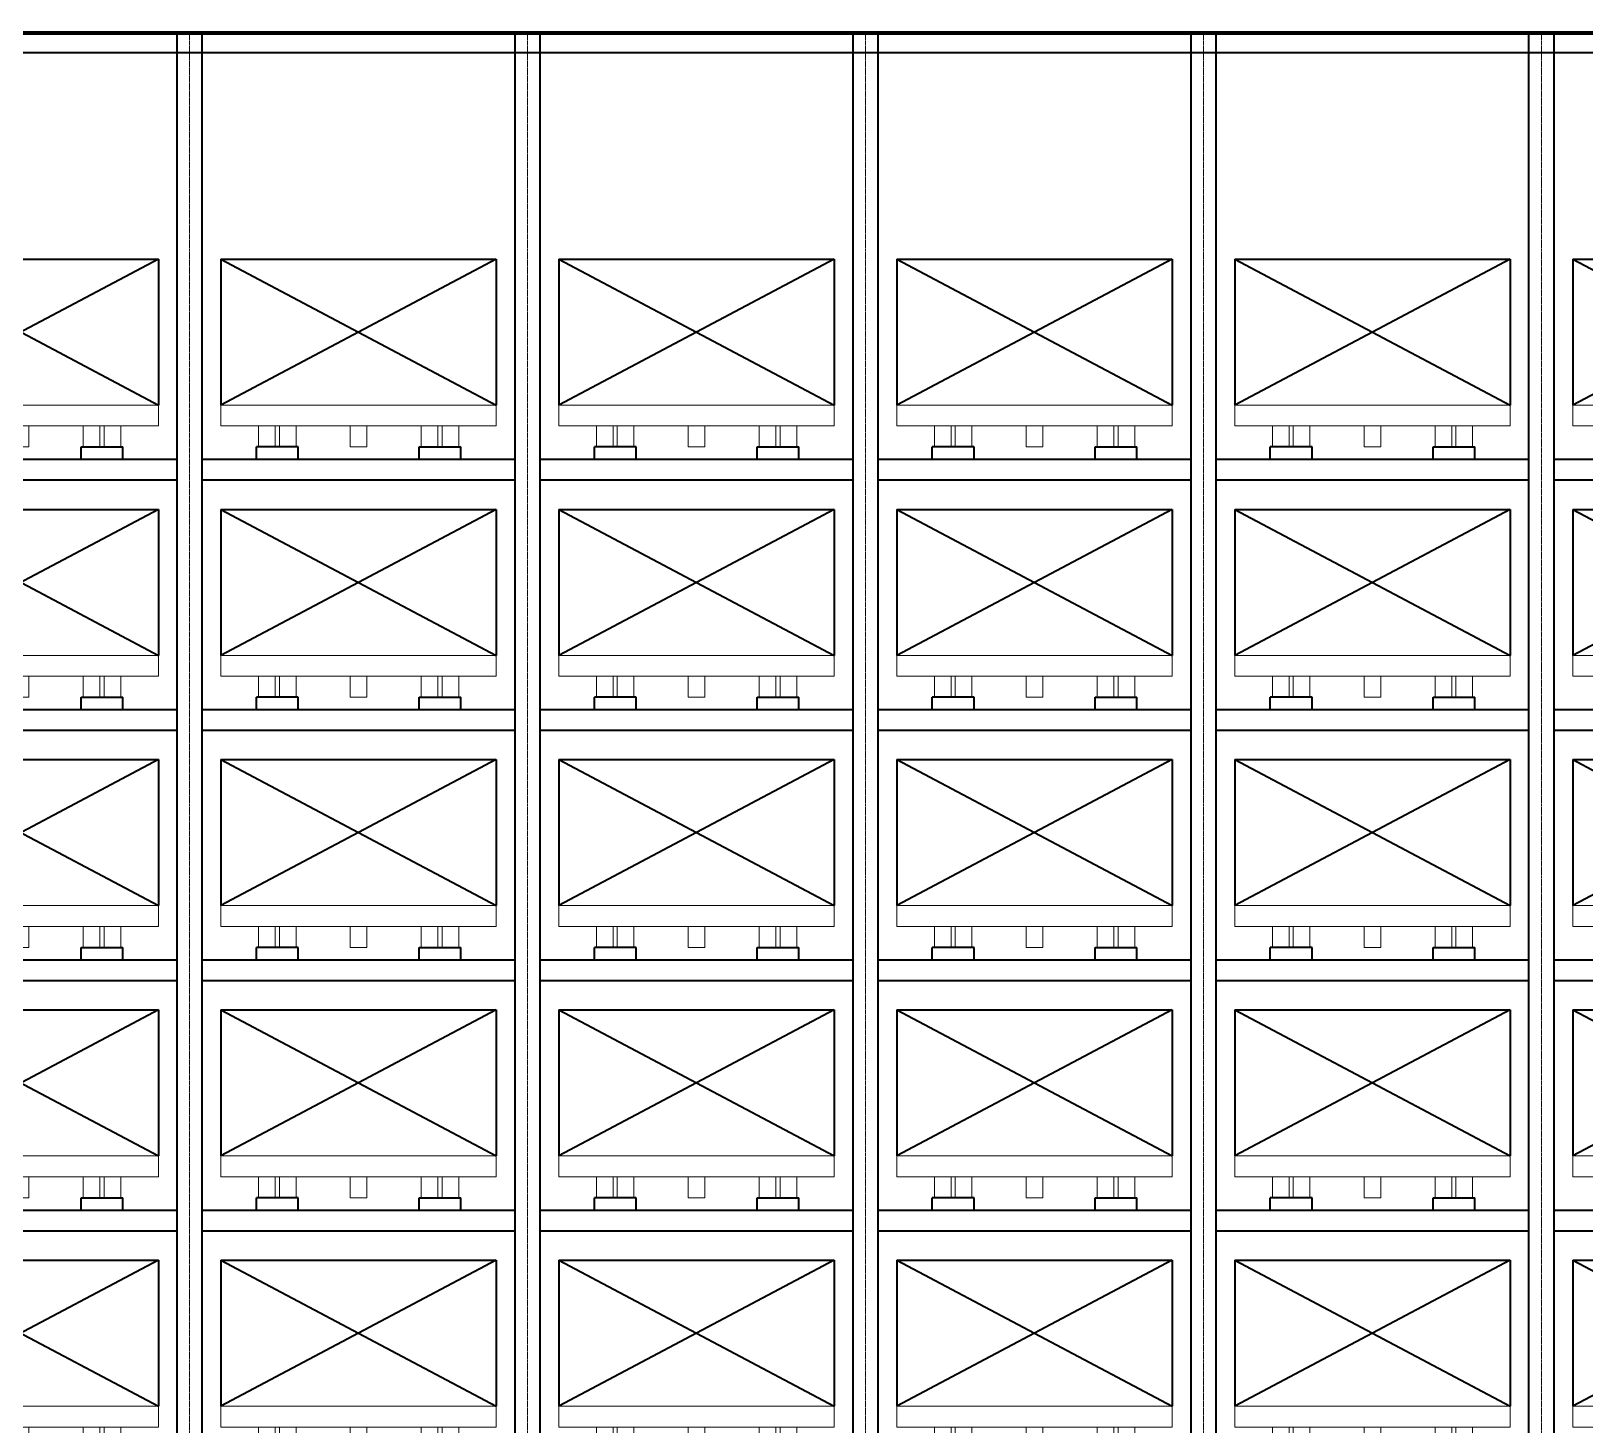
# Model space of a CAD drawing. Header units: millimetres. Extents: x -67280 to 67280, y -47520 to 47520.
# Drawn here: x -28468 to -21020, y 33085 to 39767 of the extents above; entities that cross this region are included whole.
import ezdxf

# ---------------------------------------------------------------- set-up
doc = ezdxf.new("R2010")
doc.units = ezdxf.units.MM
doc.linetypes.add('点画线', pattern=[18, 12, -2, 2, -2])
for name, color, linetype, lineweight in [('ACADCAXA细实线层', 3, 'Continuous', 18), ('EB0', 7, 'Continuous', 35), ('中心线层', 1, '点画线', 18), ('尺寸线层', 4, 'Continuous', 18), ('标注层AM_5', 3, 'Continuous', 25), ('粗实线层AM_0', 7, 'Continuous', 50)]:
    doc.layers.add(name, color=color, linetype=linetype, lineweight=lineweight)

# ---------------------------------------------------------------- blocks, each defined once
blk = doc.blocks.new('*X631')
at = {"layer": 'ACADCAXA细实线层', "linetype": 'Continuous', "lineweight": 18}
for p, q in [((0, 100), (0, 200)), ((0, 200), (1320, 200)), ((1320, 100), (1320, 200)), ((0, 100), (1320, 100)), ((180, 0), (180, 100)), ((260, 0), (260, 100)), ((280, 0), (280, 100)), ((360, 0), (360, 100)), ((620, 0), (620, 100)), ((700, 0), (700, 100)), ((960, 0), (960, 100)), ((1040, 0), (1040, 100)), ((1060, 0), (1060, 100)), ((1140, 0), (1140, 100)), ((180, 0), (260, 0)), ((280, 0), (360, 0)), ((620, 0), (700, 0)), ((1040, 0), (960, 0)), ((1060, 0), (1140, 0))]:
    blk.add_line(p, q, dxfattribs=at)
at = {"layer": 'EB0'}
for p, q in [((0, 900), (1320, 900)), ((1320, 900), (0, 200)), ((0, 900), (1320, 200)), ((0, 900), (0, 200)), ((1320, 900), (1320, 200))]:
    blk.add_line(p, q, dxfattribs=at)
blk = doc.blocks.new('*X633')
at = {"layer": 'ACADCAXA细实线层', "linetype": 'Continuous', "lineweight": 18}
for p, q in [((0, 100), (0, 200)), ((0, 200), (1320, 200)), ((1320, 100), (1320, 200)), ((0, 100), (1320, 100)), ((180, 0), (180, 100)), ((260, 0), (260, 100)), ((280, 0), (280, 100)), ((360, 0), (360, 100)), ((620, 0), (620, 100)), ((700, 0), (700, 100)), ((960, 0), (960, 100)), ((1040, 0), (1040, 100)), ((1060, 0), (1060, 100)), ((1140, 0), (1140, 100)), ((180, 0), (260, 0)), ((280, 0), (360, 0)), ((620, 0), (700, 0)), ((1040, 0), (960, 0)), ((1060, 0), (1140, 0))]:
    blk.add_line(p, q, dxfattribs=at)
at = {"layer": 'EB0'}
for p, q in [((0, 900), (1320, 900)), ((1320, 900), (0, 200)), ((0, 900), (1320, 200)), ((0, 900), (0, 200)), ((1320, 900), (1320, 200))]:
    blk.add_line(p, q, dxfattribs=at)
blk = doc.blocks.new('*X634')
at = {"layer": 'EB0'}
for p, q in [((260, 100), (260, 160)), ((460, 160), (260, 160)), ((260, 100), (260, 160)), ((460, 160), (260, 160)), ((460, 100), (460, 160)), ((460, 100), (460, 160)), ((1040, 100), (1040, 160)), ((1040, 160), (1240, 160)), ((1040, 100), (1040, 160)), ((1040, 160), (1240, 160)), ((1240, 100), (1240, 160)), ((1240, 100), (1240, 160)), ((0, 100), (1500, 100)), ((1500, 0), (0, 0))]:
    blk.add_line(p, q, dxfattribs=at)
at = {"layer": '标注层AM_5'}
for p, q in [((0, 100), (1500, 100)), ((1500, 100), (0, 100)), ((0, 0), (1500, 0))]:
    blk.add_line(p, q, dxfattribs=at)
blk = doc.blocks.new('*X635')
at = {"layer": 'ACADCAXA细实线层', "linetype": 'Continuous', "lineweight": 18}
for p, q in [((0, 100), (0, 200)), ((0, 200), (1320, 200)), ((1320, 100), (1320, 200)), ((0, 100), (1320, 100)), ((180, 0), (180, 100)), ((260, 0), (260, 100)), ((280, 0), (280, 100)), ((360, 0), (360, 100)), ((620, 0), (620, 100)), ((700, 0), (700, 100)), ((960, 0), (960, 100)), ((1040, 0), (1040, 100)), ((1060, 0), (1060, 100)), ((1140, 0), (1140, 100)), ((180, 0), (260, 0)), ((280, 0), (360, 0)), ((620, 0), (700, 0)), ((1040, 0), (960, 0)), ((1060, 0), (1140, 0))]:
    blk.add_line(p, q, dxfattribs=at)
at = {"layer": 'EB0'}
for p, q in [((0, 900), (1320, 900)), ((1320, 900), (0, 200)), ((0, 900), (1320, 200)), ((0, 900), (0, 200)), ((1320, 900), (1320, 200))]:
    blk.add_line(p, q, dxfattribs=at)
blk = doc.blocks.new('*X636')
at = {"layer": 'EB0'}
for p, q in [((260, 100), (260, 160)), ((460, 160), (260, 160)), ((260, 100), (260, 160)), ((460, 160), (260, 160)), ((460, 100), (460, 160)), ((460, 100), (460, 160)), ((1040, 100), (1040, 160)), ((1040, 160), (1240, 160)), ((1040, 100), (1040, 160)), ((1040, 160), (1240, 160)), ((1240, 100), (1240, 160)), ((1240, 100), (1240, 160)), ((0, 100), (1500, 100)), ((1500, 0), (0, 0))]:
    blk.add_line(p, q, dxfattribs=at)
at = {"layer": '标注层AM_5'}
for p, q in [((0, 100), (1500, 100)), ((1500, 100), (0, 100)), ((0, 0), (1500, 0))]:
    blk.add_line(p, q, dxfattribs=at)
blk = doc.blocks.new('*X637')
at = {"layer": 'ACADCAXA细实线层', "linetype": 'Continuous', "lineweight": 18}
for p, q in [((0, 100), (0, 200)), ((0, 200), (1320, 200)), ((1320, 100), (1320, 200)), ((0, 100), (1320, 100)), ((180, 0), (180, 100)), ((260, 0), (260, 100)), ((280, 0), (280, 100)), ((360, 0), (360, 100)), ((620, 0), (620, 100)), ((700, 0), (700, 100)), ((960, 0), (960, 100)), ((1040, 0), (1040, 100)), ((1060, 0), (1060, 100)), ((1140, 0), (1140, 100)), ((180, 0), (260, 0)), ((280, 0), (360, 0)), ((620, 0), (700, 0)), ((1040, 0), (960, 0)), ((1060, 0), (1140, 0))]:
    blk.add_line(p, q, dxfattribs=at)
at = {"layer": 'EB0'}
for p, q in [((0, 900), (1320, 900)), ((1320, 900), (0, 200)), ((0, 900), (1320, 200)), ((0, 900), (0, 200)), ((1320, 900), (1320, 200))]:
    blk.add_line(p, q, dxfattribs=at)
blk = doc.blocks.new('*X638')
at = {"layer": 'EB0'}
for p, q in [((260, 100), (260, 160)), ((460, 160), (260, 160)), ((260, 100), (260, 160)), ((460, 160), (260, 160)), ((460, 100), (460, 160)), ((460, 100), (460, 160)), ((1040, 100), (1040, 160)), ((1040, 160), (1240, 160)), ((1040, 100), (1040, 160)), ((1040, 160), (1240, 160)), ((1240, 100), (1240, 160)), ((1240, 100), (1240, 160)), ((0, 100), (1500, 100)), ((1500, 0), (0, 0))]:
    blk.add_line(p, q, dxfattribs=at)
at = {"layer": '标注层AM_5'}
for p, q in [((0, 100), (1500, 100)), ((1500, 100), (0, 100)), ((0, 0), (1500, 0))]:
    blk.add_line(p, q, dxfattribs=at)
blk = doc.blocks.new('*X639')
at = {"layer": 'ACADCAXA细实线层', "linetype": 'Continuous', "lineweight": 18}
for p, q in [((0, 100), (0, 200)), ((0, 200), (1320, 200)), ((1320, 100), (1320, 200)), ((0, 100), (1320, 100)), ((180, 0), (180, 100)), ((260, 0), (260, 100)), ((280, 0), (280, 100)), ((360, 0), (360, 100)), ((620, 0), (620, 100)), ((700, 0), (700, 100)), ((960, 0), (960, 100)), ((1040, 0), (1040, 100)), ((1060, 0), (1060, 100)), ((1140, 0), (1140, 100)), ((180, 0), (260, 0)), ((280, 0), (360, 0)), ((620, 0), (700, 0)), ((1040, 0), (960, 0)), ((1060, 0), (1140, 0))]:
    blk.add_line(p, q, dxfattribs=at)
at = {"layer": 'EB0'}
for p, q in [((0, 900), (1320, 900)), ((1320, 900), (0, 200)), ((0, 900), (1320, 200)), ((0, 900), (0, 200)), ((1320, 900), (1320, 200))]:
    blk.add_line(p, q, dxfattribs=at)
blk = doc.blocks.new('*X640')
at = {"layer": 'EB0'}
for p, q in [((260, 100), (260, 160)), ((460, 160), (260, 160)), ((260, 100), (260, 160)), ((460, 160), (260, 160)), ((460, 100), (460, 160)), ((460, 100), (460, 160)), ((1040, 100), (1040, 160)), ((1040, 160), (1240, 160)), ((1040, 100), (1040, 160)), ((1040, 160), (1240, 160)), ((1240, 100), (1240, 160)), ((1240, 100), (1240, 160)), ((0, 100), (1500, 100)), ((1500, 0), (0, 0))]:
    blk.add_line(p, q, dxfattribs=at)
at = {"layer": '标注层AM_5'}
for p, q in [((0, 100), (1500, 100)), ((1500, 100), (0, 100)), ((0, 0), (1500, 0))]:
    blk.add_line(p, q, dxfattribs=at)
blk = doc.blocks.new('*X624')
at = {"layer": 'EB0'}
for p, q in [((1620, 0), (1620, 11200)), ((1740, 0), (1740, 11200))]:
    blk.add_line(p, q, dxfattribs=at)
at = {"layer": '中心线层'}
blk.add_line((1680, -3), (1680, 11203), dxfattribs=at)
at = {"layer": 'EB0'}
for name, p in [('*X639', (210, 9210)), ('*X637', (210, 8010)), ('*X635', (210, 6810)), ('*X633', (210, 5610)), ('*X631', (210, 4410))]:
    blk.add_blockref(name, p, dxfattribs=at)
at = {"layer": '粗实线层AM_0'}
for name, p in [('*X640', (120, 9050)), ('*X638', (120, 7850)), ('*X636', (120, 6650)), ('*X634', (120, 5450))]:
    blk.add_blockref(name, p, dxfattribs=at)
blk = doc.blocks.new('*X648')
at = {"layer": 'ACADCAXA细实线层', "linetype": 'Continuous', "lineweight": 18}
for p, q in [((0, 100), (0, 200)), ((0, 200), (1320, 200)), ((1320, 100), (1320, 200)), ((0, 100), (1320, 100)), ((180, 0), (180, 100)), ((260, 0), (260, 100)), ((280, 0), (280, 100)), ((360, 0), (360, 100)), ((620, 0), (620, 100)), ((700, 0), (700, 100)), ((960, 0), (960, 100)), ((1040, 0), (1040, 100)), ((1060, 0), (1060, 100)), ((1140, 0), (1140, 100)), ((180, 0), (260, 0)), ((280, 0), (360, 0)), ((620, 0), (700, 0)), ((1040, 0), (960, 0)), ((1060, 0), (1140, 0))]:
    blk.add_line(p, q, dxfattribs=at)
at = {"layer": 'EB0'}
for p, q in [((0, 900), (1320, 900)), ((1320, 900), (0, 200)), ((0, 900), (1320, 200)), ((0, 900), (0, 200)), ((1320, 900), (1320, 200))]:
    blk.add_line(p, q, dxfattribs=at)
blk = doc.blocks.new('*X650')
at = {"layer": 'ACADCAXA细实线层', "linetype": 'Continuous', "lineweight": 18}
for p, q in [((0, 100), (0, 200)), ((0, 200), (1320, 200)), ((1320, 100), (1320, 200)), ((0, 100), (1320, 100)), ((180, 0), (180, 100)), ((260, 0), (260, 100)), ((280, 0), (280, 100)), ((360, 0), (360, 100)), ((620, 0), (620, 100)), ((700, 0), (700, 100)), ((960, 0), (960, 100)), ((1040, 0), (1040, 100)), ((1060, 0), (1060, 100)), ((1140, 0), (1140, 100)), ((180, 0), (260, 0)), ((280, 0), (360, 0)), ((620, 0), (700, 0)), ((1040, 0), (960, 0)), ((1060, 0), (1140, 0))]:
    blk.add_line(p, q, dxfattribs=at)
at = {"layer": 'EB0'}
for p, q in [((0, 900), (1320, 900)), ((1320, 900), (0, 200)), ((0, 900), (1320, 200)), ((0, 900), (0, 200)), ((1320, 900), (1320, 200))]:
    blk.add_line(p, q, dxfattribs=at)
blk = doc.blocks.new('*X651')
at = {"layer": 'EB0'}
for p, q in [((260, 100), (260, 160)), ((460, 160), (260, 160)), ((260, 100), (260, 160)), ((460, 160), (260, 160)), ((460, 100), (460, 160)), ((460, 100), (460, 160)), ((1040, 100), (1040, 160)), ((1040, 160), (1240, 160)), ((1040, 100), (1040, 160)), ((1040, 160), (1240, 160)), ((1240, 100), (1240, 160)), ((1240, 100), (1240, 160)), ((0, 100), (1500, 100)), ((1500, 0), (0, 0))]:
    blk.add_line(p, q, dxfattribs=at)
at = {"layer": '标注层AM_5'}
for p, q in [((0, 100), (1500, 100)), ((1500, 100), (0, 100)), ((0, 0), (1500, 0))]:
    blk.add_line(p, q, dxfattribs=at)
blk = doc.blocks.new('*X652')
at = {"layer": 'ACADCAXA细实线层', "linetype": 'Continuous', "lineweight": 18}
for p, q in [((0, 100), (0, 200)), ((0, 200), (1320, 200)), ((1320, 100), (1320, 200)), ((0, 100), (1320, 100)), ((180, 0), (180, 100)), ((260, 0), (260, 100)), ((280, 0), (280, 100)), ((360, 0), (360, 100)), ((620, 0), (620, 100)), ((700, 0), (700, 100)), ((960, 0), (960, 100)), ((1040, 0), (1040, 100)), ((1060, 0), (1060, 100)), ((1140, 0), (1140, 100)), ((180, 0), (260, 0)), ((280, 0), (360, 0)), ((620, 0), (700, 0)), ((1040, 0), (960, 0)), ((1060, 0), (1140, 0))]:
    blk.add_line(p, q, dxfattribs=at)
at = {"layer": 'EB0'}
for p, q in [((0, 900), (1320, 900)), ((1320, 900), (0, 200)), ((0, 900), (1320, 200)), ((0, 900), (0, 200)), ((1320, 900), (1320, 200))]:
    blk.add_line(p, q, dxfattribs=at)
blk = doc.blocks.new('*X653')
at = {"layer": 'EB0'}
for p, q in [((260, 100), (260, 160)), ((460, 160), (260, 160)), ((260, 100), (260, 160)), ((460, 160), (260, 160)), ((460, 100), (460, 160)), ((460, 100), (460, 160)), ((1040, 100), (1040, 160)), ((1040, 160), (1240, 160)), ((1040, 100), (1040, 160)), ((1040, 160), (1240, 160)), ((1240, 100), (1240, 160)), ((1240, 100), (1240, 160)), ((0, 100), (1500, 100)), ((1500, 0), (0, 0))]:
    blk.add_line(p, q, dxfattribs=at)
at = {"layer": '标注层AM_5'}
for p, q in [((0, 100), (1500, 100)), ((1500, 100), (0, 100)), ((0, 0), (1500, 0))]:
    blk.add_line(p, q, dxfattribs=at)
blk = doc.blocks.new('*X654')
at = {"layer": 'ACADCAXA细实线层', "linetype": 'Continuous', "lineweight": 18}
for p, q in [((0, 100), (0, 200)), ((0, 200), (1320, 200)), ((1320, 100), (1320, 200)), ((0, 100), (1320, 100)), ((180, 0), (180, 100)), ((260, 0), (260, 100)), ((280, 0), (280, 100)), ((360, 0), (360, 100)), ((620, 0), (620, 100)), ((700, 0), (700, 100)), ((960, 0), (960, 100)), ((1040, 0), (1040, 100)), ((1060, 0), (1060, 100)), ((1140, 0), (1140, 100)), ((180, 0), (260, 0)), ((280, 0), (360, 0)), ((620, 0), (700, 0)), ((1040, 0), (960, 0)), ((1060, 0), (1140, 0))]:
    blk.add_line(p, q, dxfattribs=at)
at = {"layer": 'EB0'}
for p, q in [((0, 900), (1320, 900)), ((1320, 900), (0, 200)), ((0, 900), (1320, 200)), ((0, 900), (0, 200)), ((1320, 900), (1320, 200))]:
    blk.add_line(p, q, dxfattribs=at)
blk = doc.blocks.new('*X655')
at = {"layer": 'EB0'}
for p, q in [((260, 100), (260, 160)), ((460, 160), (260, 160)), ((260, 100), (260, 160)), ((460, 160), (260, 160)), ((460, 100), (460, 160)), ((460, 100), (460, 160)), ((1040, 100), (1040, 160)), ((1040, 160), (1240, 160)), ((1040, 100), (1040, 160)), ((1040, 160), (1240, 160)), ((1240, 100), (1240, 160)), ((1240, 100), (1240, 160)), ((0, 100), (1500, 100)), ((1500, 0), (0, 0))]:
    blk.add_line(p, q, dxfattribs=at)
at = {"layer": '标注层AM_5'}
for p, q in [((0, 100), (1500, 100)), ((1500, 100), (0, 100)), ((0, 0), (1500, 0))]:
    blk.add_line(p, q, dxfattribs=at)
blk = doc.blocks.new('*X656')
at = {"layer": 'ACADCAXA细实线层', "linetype": 'Continuous', "lineweight": 18}
for p, q in [((0, 100), (0, 200)), ((0, 200), (1320, 200)), ((1320, 100), (1320, 200)), ((0, 100), (1320, 100)), ((180, 0), (180, 100)), ((260, 0), (260, 100)), ((280, 0), (280, 100)), ((360, 0), (360, 100)), ((620, 0), (620, 100)), ((700, 0), (700, 100)), ((960, 0), (960, 100)), ((1040, 0), (1040, 100)), ((1060, 0), (1060, 100)), ((1140, 0), (1140, 100)), ((180, 0), (260, 0)), ((280, 0), (360, 0)), ((620, 0), (700, 0)), ((1040, 0), (960, 0)), ((1060, 0), (1140, 0))]:
    blk.add_line(p, q, dxfattribs=at)
at = {"layer": 'EB0'}
for p, q in [((0, 900), (1320, 900)), ((1320, 900), (0, 200)), ((0, 900), (1320, 200)), ((0, 900), (0, 200)), ((1320, 900), (1320, 200))]:
    blk.add_line(p, q, dxfattribs=at)
blk = doc.blocks.new('*X657')
at = {"layer": 'EB0'}
for p, q in [((260, 100), (260, 160)), ((460, 160), (260, 160)), ((260, 100), (260, 160)), ((460, 160), (260, 160)), ((460, 100), (460, 160)), ((460, 100), (460, 160)), ((1040, 100), (1040, 160)), ((1040, 160), (1240, 160)), ((1040, 100), (1040, 160)), ((1040, 160), (1240, 160)), ((1240, 100), (1240, 160)), ((1240, 100), (1240, 160)), ((0, 100), (1500, 100)), ((1500, 0), (0, 0))]:
    blk.add_line(p, q, dxfattribs=at)
at = {"layer": '标注层AM_5'}
for p, q in [((0, 100), (1500, 100)), ((1500, 100), (0, 100)), ((0, 0), (1500, 0))]:
    blk.add_line(p, q, dxfattribs=at)
blk = doc.blocks.new('*X641')
at = {"layer": 'EB0'}
for p, q in [((0, 0), (0, 11200)), ((120, 0), (120, 11200)), ((1620, 0), (1620, 11200)), ((1740, 0), (1740, 11200))]:
    blk.add_line(p, q, dxfattribs=at)
at = {"layer": '中心线层'}
for p, q in [((60, -3), (60, 11203)), ((1680, -3), (1680, 11203))]:
    blk.add_line(p, q, dxfattribs=at)
at = {"layer": 'EB0'}
for name, p in [('*X656', (210, 9210)), ('*X654', (210, 8010)), ('*X652', (210, 6810)), ('*X650', (210, 5610)), ('*X648', (210, 4410))]:
    blk.add_blockref(name, p, dxfattribs=at)
at = {"layer": '粗实线层AM_0'}
for name, p in [('*X657', (120, 9050)), ('*X655', (120, 7850)), ('*X653', (120, 6650)), ('*X651', (120, 5450))]:
    blk.add_blockref(name, p, dxfattribs=at)
blk = doc.blocks.new('*X665')
at = {"layer": 'ACADCAXA细实线层', "linetype": 'Continuous', "lineweight": 18}
for p, q in [((0, 100), (0, 200)), ((0, 200), (1320, 200)), ((1320, 100), (1320, 200)), ((0, 100), (1320, 100)), ((180, 0), (180, 100)), ((260, 0), (260, 100)), ((280, 0), (280, 100)), ((360, 0), (360, 100)), ((620, 0), (620, 100)), ((700, 0), (700, 100)), ((960, 0), (960, 100)), ((1040, 0), (1040, 100)), ((1060, 0), (1060, 100)), ((1140, 0), (1140, 100)), ((180, 0), (260, 0)), ((280, 0), (360, 0)), ((620, 0), (700, 0)), ((1040, 0), (960, 0)), ((1060, 0), (1140, 0))]:
    blk.add_line(p, q, dxfattribs=at)
at = {"layer": 'EB0'}
for p, q in [((0, 900), (1320, 900)), ((1320, 900), (0, 200)), ((0, 900), (1320, 200)), ((0, 900), (0, 200)), ((1320, 900), (1320, 200))]:
    blk.add_line(p, q, dxfattribs=at)
blk = doc.blocks.new('*X667')
at = {"layer": 'ACADCAXA细实线层', "linetype": 'Continuous', "lineweight": 18}
for p, q in [((0, 100), (0, 200)), ((0, 200), (1320, 200)), ((1320, 100), (1320, 200)), ((0, 100), (1320, 100)), ((180, 0), (180, 100)), ((260, 0), (260, 100)), ((280, 0), (280, 100)), ((360, 0), (360, 100)), ((620, 0), (620, 100)), ((700, 0), (700, 100)), ((960, 0), (960, 100)), ((1040, 0), (1040, 100)), ((1060, 0), (1060, 100)), ((1140, 0), (1140, 100)), ((180, 0), (260, 0)), ((280, 0), (360, 0)), ((620, 0), (700, 0)), ((1040, 0), (960, 0)), ((1060, 0), (1140, 0))]:
    blk.add_line(p, q, dxfattribs=at)
at = {"layer": 'EB0'}
for p, q in [((0, 900), (1320, 900)), ((1320, 900), (0, 200)), ((0, 900), (1320, 200)), ((0, 900), (0, 200)), ((1320, 900), (1320, 200))]:
    blk.add_line(p, q, dxfattribs=at)
blk = doc.blocks.new('*X668')
at = {"layer": 'EB0'}
for p, q in [((260, 100), (260, 160)), ((460, 160), (260, 160)), ((260, 100), (260, 160)), ((460, 160), (260, 160)), ((460, 100), (460, 160)), ((460, 100), (460, 160)), ((1040, 100), (1040, 160)), ((1040, 160), (1240, 160)), ((1040, 100), (1040, 160)), ((1040, 160), (1240, 160)), ((1240, 100), (1240, 160)), ((1240, 100), (1240, 160)), ((0, 100), (1500, 100)), ((1500, 0), (0, 0))]:
    blk.add_line(p, q, dxfattribs=at)
at = {"layer": '标注层AM_5'}
for p, q in [((0, 100), (1500, 100)), ((1500, 100), (0, 100)), ((0, 0), (1500, 0))]:
    blk.add_line(p, q, dxfattribs=at)
blk = doc.blocks.new('*X669')
at = {"layer": 'ACADCAXA细实线层', "linetype": 'Continuous', "lineweight": 18}
for p, q in [((0, 100), (0, 200)), ((0, 200), (1320, 200)), ((1320, 100), (1320, 200)), ((0, 100), (1320, 100)), ((180, 0), (180, 100)), ((260, 0), (260, 100)), ((280, 0), (280, 100)), ((360, 0), (360, 100)), ((620, 0), (620, 100)), ((700, 0), (700, 100)), ((960, 0), (960, 100)), ((1040, 0), (1040, 100)), ((1060, 0), (1060, 100)), ((1140, 0), (1140, 100)), ((180, 0), (260, 0)), ((280, 0), (360, 0)), ((620, 0), (700, 0)), ((1040, 0), (960, 0)), ((1060, 0), (1140, 0))]:
    blk.add_line(p, q, dxfattribs=at)
at = {"layer": 'EB0'}
for p, q in [((0, 900), (1320, 900)), ((1320, 900), (0, 200)), ((0, 900), (1320, 200)), ((0, 900), (0, 200)), ((1320, 900), (1320, 200))]:
    blk.add_line(p, q, dxfattribs=at)
blk = doc.blocks.new('*X670')
at = {"layer": 'EB0'}
for p, q in [((260, 100), (260, 160)), ((460, 160), (260, 160)), ((260, 100), (260, 160)), ((460, 160), (260, 160)), ((460, 100), (460, 160)), ((460, 100), (460, 160)), ((1040, 100), (1040, 160)), ((1040, 160), (1240, 160)), ((1040, 100), (1040, 160)), ((1040, 160), (1240, 160)), ((1240, 100), (1240, 160)), ((1240, 100), (1240, 160)), ((0, 100), (1500, 100)), ((1500, 0), (0, 0))]:
    blk.add_line(p, q, dxfattribs=at)
at = {"layer": '标注层AM_5'}
for p, q in [((0, 100), (1500, 100)), ((1500, 100), (0, 100)), ((0, 0), (1500, 0))]:
    blk.add_line(p, q, dxfattribs=at)
blk = doc.blocks.new('*X671')
at = {"layer": 'ACADCAXA细实线层', "linetype": 'Continuous', "lineweight": 18}
for p, q in [((0, 100), (0, 200)), ((0, 200), (1320, 200)), ((1320, 100), (1320, 200)), ((0, 100), (1320, 100)), ((180, 0), (180, 100)), ((260, 0), (260, 100)), ((280, 0), (280, 100)), ((360, 0), (360, 100)), ((620, 0), (620, 100)), ((700, 0), (700, 100)), ((960, 0), (960, 100)), ((1040, 0), (1040, 100)), ((1060, 0), (1060, 100)), ((1140, 0), (1140, 100)), ((180, 0), (260, 0)), ((280, 0), (360, 0)), ((620, 0), (700, 0)), ((1040, 0), (960, 0)), ((1060, 0), (1140, 0))]:
    blk.add_line(p, q, dxfattribs=at)
at = {"layer": 'EB0'}
for p, q in [((0, 900), (1320, 900)), ((1320, 900), (0, 200)), ((0, 900), (1320, 200)), ((0, 900), (0, 200)), ((1320, 900), (1320, 200))]:
    blk.add_line(p, q, dxfattribs=at)
blk = doc.blocks.new('*X672')
at = {"layer": 'EB0'}
for p, q in [((260, 100), (260, 160)), ((460, 160), (260, 160)), ((260, 100), (260, 160)), ((460, 160), (260, 160)), ((460, 100), (460, 160)), ((460, 100), (460, 160)), ((1040, 100), (1040, 160)), ((1040, 160), (1240, 160)), ((1040, 100), (1040, 160)), ((1040, 160), (1240, 160)), ((1240, 100), (1240, 160)), ((1240, 100), (1240, 160)), ((0, 100), (1500, 100)), ((1500, 0), (0, 0))]:
    blk.add_line(p, q, dxfattribs=at)
at = {"layer": '标注层AM_5'}
for p, q in [((0, 100), (1500, 100)), ((1500, 100), (0, 100)), ((0, 0), (1500, 0))]:
    blk.add_line(p, q, dxfattribs=at)
blk = doc.blocks.new('*X673')
at = {"layer": 'ACADCAXA细实线层', "linetype": 'Continuous', "lineweight": 18}
for p, q in [((0, 100), (0, 200)), ((0, 200), (1320, 200)), ((1320, 100), (1320, 200)), ((0, 100), (1320, 100)), ((180, 0), (180, 100)), ((260, 0), (260, 100)), ((280, 0), (280, 100)), ((360, 0), (360, 100)), ((620, 0), (620, 100)), ((700, 0), (700, 100)), ((960, 0), (960, 100)), ((1040, 0), (1040, 100)), ((1060, 0), (1060, 100)), ((1140, 0), (1140, 100)), ((180, 0), (260, 0)), ((280, 0), (360, 0)), ((620, 0), (700, 0)), ((1040, 0), (960, 0)), ((1060, 0), (1140, 0))]:
    blk.add_line(p, q, dxfattribs=at)
at = {"layer": 'EB0'}
for p, q in [((0, 900), (1320, 900)), ((1320, 900), (0, 200)), ((0, 900), (1320, 200)), ((0, 900), (0, 200)), ((1320, 900), (1320, 200))]:
    blk.add_line(p, q, dxfattribs=at)
blk = doc.blocks.new('*X674')
at = {"layer": 'EB0'}
for p, q in [((260, 100), (260, 160)), ((460, 160), (260, 160)), ((260, 100), (260, 160)), ((460, 160), (260, 160)), ((460, 100), (460, 160)), ((460, 100), (460, 160)), ((1040, 100), (1040, 160)), ((1040, 160), (1240, 160)), ((1040, 100), (1040, 160)), ((1040, 160), (1240, 160)), ((1240, 100), (1240, 160)), ((1240, 100), (1240, 160)), ((0, 100), (1500, 100)), ((1500, 0), (0, 0))]:
    blk.add_line(p, q, dxfattribs=at)
at = {"layer": '标注层AM_5'}
for p, q in [((0, 100), (1500, 100)), ((1500, 100), (0, 100)), ((0, 0), (1500, 0))]:
    blk.add_line(p, q, dxfattribs=at)
blk = doc.blocks.new('*X658')
at = {"layer": 'EB0'}
for p, q in [((0, 0), (0, 11200)), ((120, 0), (120, 11200)), ((1620, 0), (1620, 11200)), ((1740, 0), (1740, 11200))]:
    blk.add_line(p, q, dxfattribs=at)
at = {"layer": '中心线层'}
for p, q in [((60, -3), (60, 11203)), ((1680, -3), (1680, 11203))]:
    blk.add_line(p, q, dxfattribs=at)
at = {"layer": 'EB0'}
for name, p in [('*X673', (210, 9210)), ('*X671', (210, 8010)), ('*X669', (210, 6810)), ('*X667', (210, 5610)), ('*X665', (210, 4410))]:
    blk.add_blockref(name, p, dxfattribs=at)
at = {"layer": '粗实线层AM_0'}
for name, p in [('*X674', (120, 9050)), ('*X672', (120, 7850)), ('*X670', (120, 6650)), ('*X668', (120, 5450))]:
    blk.add_blockref(name, p, dxfattribs=at)
blk = doc.blocks.new('*X682')
at = {"layer": 'ACADCAXA细实线层', "linetype": 'Continuous', "lineweight": 18}
for p, q in [((0, 100), (0, 200)), ((0, 200), (1320, 200)), ((1320, 100), (1320, 200)), ((0, 100), (1320, 100)), ((180, 0), (180, 100)), ((260, 0), (260, 100)), ((280, 0), (280, 100)), ((360, 0), (360, 100)), ((620, 0), (620, 100)), ((700, 0), (700, 100)), ((960, 0), (960, 100)), ((1040, 0), (1040, 100)), ((1060, 0), (1060, 100)), ((1140, 0), (1140, 100)), ((180, 0), (260, 0)), ((280, 0), (360, 0)), ((620, 0), (700, 0)), ((1040, 0), (960, 0)), ((1060, 0), (1140, 0))]:
    blk.add_line(p, q, dxfattribs=at)
at = {"layer": 'EB0'}
for p, q in [((0, 900), (1320, 900)), ((1320, 900), (0, 200)), ((0, 900), (1320, 200)), ((0, 900), (0, 200)), ((1320, 900), (1320, 200))]:
    blk.add_line(p, q, dxfattribs=at)
blk = doc.blocks.new('*X684')
at = {"layer": 'ACADCAXA细实线层', "linetype": 'Continuous', "lineweight": 18}
for p, q in [((0, 100), (0, 200)), ((0, 200), (1320, 200)), ((1320, 100), (1320, 200)), ((0, 100), (1320, 100)), ((180, 0), (180, 100)), ((260, 0), (260, 100)), ((280, 0), (280, 100)), ((360, 0), (360, 100)), ((620, 0), (620, 100)), ((700, 0), (700, 100)), ((960, 0), (960, 100)), ((1040, 0), (1040, 100)), ((1060, 0), (1060, 100)), ((1140, 0), (1140, 100)), ((180, 0), (260, 0)), ((280, 0), (360, 0)), ((620, 0), (700, 0)), ((1040, 0), (960, 0)), ((1060, 0), (1140, 0))]:
    blk.add_line(p, q, dxfattribs=at)
at = {"layer": 'EB0'}
for p, q in [((0, 900), (1320, 900)), ((1320, 900), (0, 200)), ((0, 900), (1320, 200)), ((0, 900), (0, 200)), ((1320, 900), (1320, 200))]:
    blk.add_line(p, q, dxfattribs=at)
blk = doc.blocks.new('*X685')
at = {"layer": 'EB0'}
for p, q in [((260, 100), (260, 160)), ((460, 160), (260, 160)), ((260, 100), (260, 160)), ((460, 160), (260, 160)), ((460, 100), (460, 160)), ((460, 100), (460, 160)), ((1040, 100), (1040, 160)), ((1040, 160), (1240, 160)), ((1040, 100), (1040, 160)), ((1040, 160), (1240, 160)), ((1240, 100), (1240, 160)), ((1240, 100), (1240, 160)), ((0, 100), (1500, 100)), ((1500, 0), (0, 0))]:
    blk.add_line(p, q, dxfattribs=at)
at = {"layer": '标注层AM_5'}
for p, q in [((0, 100), (1500, 100)), ((1500, 100), (0, 100)), ((0, 0), (1500, 0))]:
    blk.add_line(p, q, dxfattribs=at)
blk = doc.blocks.new('*X686')
at = {"layer": 'ACADCAXA细实线层', "linetype": 'Continuous', "lineweight": 18}
for p, q in [((0, 100), (0, 200)), ((0, 200), (1320, 200)), ((1320, 100), (1320, 200)), ((0, 100), (1320, 100)), ((180, 0), (180, 100)), ((260, 0), (260, 100)), ((280, 0), (280, 100)), ((360, 0), (360, 100)), ((620, 0), (620, 100)), ((700, 0), (700, 100)), ((960, 0), (960, 100)), ((1040, 0), (1040, 100)), ((1060, 0), (1060, 100)), ((1140, 0), (1140, 100)), ((180, 0), (260, 0)), ((280, 0), (360, 0)), ((620, 0), (700, 0)), ((1040, 0), (960, 0)), ((1060, 0), (1140, 0))]:
    blk.add_line(p, q, dxfattribs=at)
at = {"layer": 'EB0'}
for p, q in [((0, 900), (1320, 900)), ((1320, 900), (0, 200)), ((0, 900), (1320, 200)), ((0, 900), (0, 200)), ((1320, 900), (1320, 200))]:
    blk.add_line(p, q, dxfattribs=at)
blk = doc.blocks.new('*X687')
at = {"layer": 'EB0'}
for p, q in [((260, 100), (260, 160)), ((460, 160), (260, 160)), ((260, 100), (260, 160)), ((460, 160), (260, 160)), ((460, 100), (460, 160)), ((460, 100), (460, 160)), ((1040, 100), (1040, 160)), ((1040, 160), (1240, 160)), ((1040, 100), (1040, 160)), ((1040, 160), (1240, 160)), ((1240, 100), (1240, 160)), ((1240, 100), (1240, 160)), ((0, 100), (1500, 100)), ((1500, 0), (0, 0))]:
    blk.add_line(p, q, dxfattribs=at)
at = {"layer": '标注层AM_5'}
for p, q in [((0, 100), (1500, 100)), ((1500, 100), (0, 100)), ((0, 0), (1500, 0))]:
    blk.add_line(p, q, dxfattribs=at)
blk = doc.blocks.new('*X688')
at = {"layer": 'ACADCAXA细实线层', "linetype": 'Continuous', "lineweight": 18}
for p, q in [((0, 100), (0, 200)), ((0, 200), (1320, 200)), ((1320, 100), (1320, 200)), ((0, 100), (1320, 100)), ((180, 0), (180, 100)), ((260, 0), (260, 100)), ((280, 0), (280, 100)), ((360, 0), (360, 100)), ((620, 0), (620, 100)), ((700, 0), (700, 100)), ((960, 0), (960, 100)), ((1040, 0), (1040, 100)), ((1060, 0), (1060, 100)), ((1140, 0), (1140, 100)), ((180, 0), (260, 0)), ((280, 0), (360, 0)), ((620, 0), (700, 0)), ((1040, 0), (960, 0)), ((1060, 0), (1140, 0))]:
    blk.add_line(p, q, dxfattribs=at)
at = {"layer": 'EB0'}
for p, q in [((0, 900), (1320, 900)), ((1320, 900), (0, 200)), ((0, 900), (1320, 200)), ((0, 900), (0, 200)), ((1320, 900), (1320, 200))]:
    blk.add_line(p, q, dxfattribs=at)
blk = doc.blocks.new('*X689')
at = {"layer": 'EB0'}
for p, q in [((260, 100), (260, 160)), ((460, 160), (260, 160)), ((260, 100), (260, 160)), ((460, 160), (260, 160)), ((460, 100), (460, 160)), ((460, 100), (460, 160)), ((1040, 100), (1040, 160)), ((1040, 160), (1240, 160)), ((1040, 100), (1040, 160)), ((1040, 160), (1240, 160)), ((1240, 100), (1240, 160)), ((1240, 100), (1240, 160)), ((0, 100), (1500, 100)), ((1500, 0), (0, 0))]:
    blk.add_line(p, q, dxfattribs=at)
at = {"layer": '标注层AM_5'}
for p, q in [((0, 100), (1500, 100)), ((1500, 100), (0, 100)), ((0, 0), (1500, 0))]:
    blk.add_line(p, q, dxfattribs=at)
blk = doc.blocks.new('*X690')
at = {"layer": 'ACADCAXA细实线层', "linetype": 'Continuous', "lineweight": 18}
for p, q in [((0, 100), (0, 200)), ((0, 200), (1320, 200)), ((1320, 100), (1320, 200)), ((0, 100), (1320, 100)), ((180, 0), (180, 100)), ((260, 0), (260, 100)), ((280, 0), (280, 100)), ((360, 0), (360, 100)), ((620, 0), (620, 100)), ((700, 0), (700, 100)), ((960, 0), (960, 100)), ((1040, 0), (1040, 100)), ((1060, 0), (1060, 100)), ((1140, 0), (1140, 100)), ((180, 0), (260, 0)), ((280, 0), (360, 0)), ((620, 0), (700, 0)), ((1040, 0), (960, 0)), ((1060, 0), (1140, 0))]:
    blk.add_line(p, q, dxfattribs=at)
at = {"layer": 'EB0'}
for p, q in [((0, 900), (1320, 900)), ((1320, 900), (0, 200)), ((0, 900), (1320, 200)), ((0, 900), (0, 200)), ((1320, 900), (1320, 200))]:
    blk.add_line(p, q, dxfattribs=at)
blk = doc.blocks.new('*X691')
at = {"layer": 'EB0'}
for p, q in [((260, 100), (260, 160)), ((460, 160), (260, 160)), ((260, 100), (260, 160)), ((460, 160), (260, 160)), ((460, 100), (460, 160)), ((460, 100), (460, 160)), ((1040, 100), (1040, 160)), ((1040, 160), (1240, 160)), ((1040, 100), (1040, 160)), ((1040, 160), (1240, 160)), ((1240, 100), (1240, 160)), ((1240, 100), (1240, 160)), ((0, 100), (1500, 100)), ((1500, 0), (0, 0))]:
    blk.add_line(p, q, dxfattribs=at)
at = {"layer": '标注层AM_5'}
for p, q in [((0, 100), (1500, 100)), ((1500, 100), (0, 100)), ((0, 0), (1500, 0))]:
    blk.add_line(p, q, dxfattribs=at)
blk = doc.blocks.new('*X675')
at = {"layer": 'EB0'}
for p, q in [((0, 0), (0, 11200)), ((120, 0), (120, 11200)), ((1620, 0), (1620, 11200)), ((1740, 0), (1740, 11200))]:
    blk.add_line(p, q, dxfattribs=at)
at = {"layer": '中心线层'}
for p, q in [((60, -3), (60, 11203)), ((1680, -3), (1680, 11203))]:
    blk.add_line(p, q, dxfattribs=at)
at = {"layer": 'EB0'}
for name, p in [('*X690', (210, 9210)), ('*X688', (210, 8010)), ('*X686', (210, 6810)), ('*X684', (210, 5610)), ('*X682', (210, 4410))]:
    blk.add_blockref(name, p, dxfattribs=at)
at = {"layer": '粗实线层AM_0'}
for name, p in [('*X691', (120, 9050)), ('*X689', (120, 7850)), ('*X687', (120, 6650)), ('*X685', (120, 5450))]:
    blk.add_blockref(name, p, dxfattribs=at)
blk = doc.blocks.new('*X699')
at = {"layer": 'ACADCAXA细实线层', "linetype": 'Continuous', "lineweight": 18}
for p, q in [((0, 100), (0, 200)), ((0, 200), (1320, 200)), ((1320, 100), (1320, 200)), ((0, 100), (1320, 100)), ((180, 0), (180, 100)), ((260, 0), (260, 100)), ((280, 0), (280, 100)), ((360, 0), (360, 100)), ((620, 0), (620, 100)), ((700, 0), (700, 100)), ((960, 0), (960, 100)), ((1040, 0), (1040, 100)), ((1060, 0), (1060, 100)), ((1140, 0), (1140, 100)), ((180, 0), (260, 0)), ((280, 0), (360, 0)), ((620, 0), (700, 0)), ((1040, 0), (960, 0)), ((1060, 0), (1140, 0))]:
    blk.add_line(p, q, dxfattribs=at)
at = {"layer": 'EB0'}
for p, q in [((0, 900), (1320, 900)), ((1320, 900), (0, 200)), ((0, 900), (1320, 200)), ((0, 900), (0, 200)), ((1320, 900), (1320, 200))]:
    blk.add_line(p, q, dxfattribs=at)
blk = doc.blocks.new('*X701')
at = {"layer": 'ACADCAXA细实线层', "linetype": 'Continuous', "lineweight": 18}
for p, q in [((0, 100), (0, 200)), ((0, 200), (1320, 200)), ((1320, 100), (1320, 200)), ((0, 100), (1320, 100)), ((180, 0), (180, 100)), ((260, 0), (260, 100)), ((280, 0), (280, 100)), ((360, 0), (360, 100)), ((620, 0), (620, 100)), ((700, 0), (700, 100)), ((960, 0), (960, 100)), ((1040, 0), (1040, 100)), ((1060, 0), (1060, 100)), ((1140, 0), (1140, 100)), ((180, 0), (260, 0)), ((280, 0), (360, 0)), ((620, 0), (700, 0)), ((1040, 0), (960, 0)), ((1060, 0), (1140, 0))]:
    blk.add_line(p, q, dxfattribs=at)
at = {"layer": 'EB0'}
for p, q in [((0, 900), (1320, 900)), ((1320, 900), (0, 200)), ((0, 900), (1320, 200)), ((0, 900), (0, 200)), ((1320, 900), (1320, 200))]:
    blk.add_line(p, q, dxfattribs=at)
blk = doc.blocks.new('*X702')
at = {"layer": 'EB0'}
for p, q in [((260, 100), (260, 160)), ((460, 160), (260, 160)), ((260, 100), (260, 160)), ((460, 160), (260, 160)), ((460, 100), (460, 160)), ((460, 100), (460, 160)), ((1040, 100), (1040, 160)), ((1040, 160), (1240, 160)), ((1040, 100), (1040, 160)), ((1040, 160), (1240, 160)), ((1240, 100), (1240, 160)), ((1240, 100), (1240, 160)), ((0, 100), (1500, 100)), ((1500, 0), (0, 0))]:
    blk.add_line(p, q, dxfattribs=at)
at = {"layer": '标注层AM_5'}
for p, q in [((0, 100), (1500, 100)), ((1500, 100), (0, 100)), ((0, 0), (1500, 0))]:
    blk.add_line(p, q, dxfattribs=at)
blk = doc.blocks.new('*X703')
at = {"layer": 'ACADCAXA细实线层', "linetype": 'Continuous', "lineweight": 18}
for p, q in [((0, 100), (0, 200)), ((0, 200), (1320, 200)), ((1320, 100), (1320, 200)), ((0, 100), (1320, 100)), ((180, 0), (180, 100)), ((260, 0), (260, 100)), ((280, 0), (280, 100)), ((360, 0), (360, 100)), ((620, 0), (620, 100)), ((700, 0), (700, 100)), ((960, 0), (960, 100)), ((1040, 0), (1040, 100)), ((1060, 0), (1060, 100)), ((1140, 0), (1140, 100)), ((180, 0), (260, 0)), ((280, 0), (360, 0)), ((620, 0), (700, 0)), ((1040, 0), (960, 0)), ((1060, 0), (1140, 0))]:
    blk.add_line(p, q, dxfattribs=at)
at = {"layer": 'EB0'}
for p, q in [((0, 900), (1320, 900)), ((1320, 900), (0, 200)), ((0, 900), (1320, 200)), ((0, 900), (0, 200)), ((1320, 900), (1320, 200))]:
    blk.add_line(p, q, dxfattribs=at)
blk = doc.blocks.new('*X704')
at = {"layer": 'EB0'}
for p, q in [((260, 100), (260, 160)), ((460, 160), (260, 160)), ((260, 100), (260, 160)), ((460, 160), (260, 160)), ((460, 100), (460, 160)), ((460, 100), (460, 160)), ((1040, 100), (1040, 160)), ((1040, 160), (1240, 160)), ((1040, 100), (1040, 160)), ((1040, 160), (1240, 160)), ((1240, 100), (1240, 160)), ((1240, 100), (1240, 160)), ((0, 100), (1500, 100)), ((1500, 0), (0, 0))]:
    blk.add_line(p, q, dxfattribs=at)
at = {"layer": '标注层AM_5'}
for p, q in [((0, 100), (1500, 100)), ((1500, 100), (0, 100)), ((0, 0), (1500, 0))]:
    blk.add_line(p, q, dxfattribs=at)
blk = doc.blocks.new('*X705')
at = {"layer": 'ACADCAXA细实线层', "linetype": 'Continuous', "lineweight": 18}
for p, q in [((0, 100), (0, 200)), ((0, 200), (1320, 200)), ((1320, 100), (1320, 200)), ((0, 100), (1320, 100)), ((180, 0), (180, 100)), ((260, 0), (260, 100)), ((280, 0), (280, 100)), ((360, 0), (360, 100)), ((620, 0), (620, 100)), ((700, 0), (700, 100)), ((960, 0), (960, 100)), ((1040, 0), (1040, 100)), ((1060, 0), (1060, 100)), ((1140, 0), (1140, 100)), ((180, 0), (260, 0)), ((280, 0), (360, 0)), ((620, 0), (700, 0)), ((1040, 0), (960, 0)), ((1060, 0), (1140, 0))]:
    blk.add_line(p, q, dxfattribs=at)
at = {"layer": 'EB0'}
for p, q in [((0, 900), (1320, 900)), ((1320, 900), (0, 200)), ((0, 900), (1320, 200)), ((0, 900), (0, 200)), ((1320, 900), (1320, 200))]:
    blk.add_line(p, q, dxfattribs=at)
blk = doc.blocks.new('*X706')
at = {"layer": 'EB0'}
for p, q in [((260, 100), (260, 160)), ((460, 160), (260, 160)), ((260, 100), (260, 160)), ((460, 160), (260, 160)), ((460, 100), (460, 160)), ((460, 100), (460, 160)), ((1040, 100), (1040, 160)), ((1040, 160), (1240, 160)), ((1040, 100), (1040, 160)), ((1040, 160), (1240, 160)), ((1240, 100), (1240, 160)), ((1240, 100), (1240, 160)), ((0, 100), (1500, 100)), ((1500, 0), (0, 0))]:
    blk.add_line(p, q, dxfattribs=at)
at = {"layer": '标注层AM_5'}
for p, q in [((0, 100), (1500, 100)), ((1500, 100), (0, 100)), ((0, 0), (1500, 0))]:
    blk.add_line(p, q, dxfattribs=at)
blk = doc.blocks.new('*X707')
at = {"layer": 'ACADCAXA细实线层', "linetype": 'Continuous', "lineweight": 18}
for p, q in [((0, 100), (0, 200)), ((0, 200), (1320, 200)), ((1320, 100), (1320, 200)), ((0, 100), (1320, 100)), ((180, 0), (180, 100)), ((260, 0), (260, 100)), ((280, 0), (280, 100)), ((360, 0), (360, 100)), ((620, 0), (620, 100)), ((700, 0), (700, 100)), ((960, 0), (960, 100)), ((1040, 0), (1040, 100)), ((1060, 0), (1060, 100)), ((1140, 0), (1140, 100)), ((180, 0), (260, 0)), ((280, 0), (360, 0)), ((620, 0), (700, 0)), ((1040, 0), (960, 0)), ((1060, 0), (1140, 0))]:
    blk.add_line(p, q, dxfattribs=at)
at = {"layer": 'EB0'}
for p, q in [((0, 900), (1320, 900)), ((1320, 900), (0, 200)), ((0, 900), (1320, 200)), ((0, 900), (0, 200)), ((1320, 900), (1320, 200))]:
    blk.add_line(p, q, dxfattribs=at)
blk = doc.blocks.new('*X708')
at = {"layer": 'EB0'}
for p, q in [((260, 100), (260, 160)), ((460, 160), (260, 160)), ((260, 100), (260, 160)), ((460, 160), (260, 160)), ((460, 100), (460, 160)), ((460, 100), (460, 160)), ((1040, 100), (1040, 160)), ((1040, 160), (1240, 160)), ((1040, 100), (1040, 160)), ((1040, 160), (1240, 160)), ((1240, 100), (1240, 160)), ((1240, 100), (1240, 160)), ((0, 100), (1500, 100)), ((1500, 0), (0, 0))]:
    blk.add_line(p, q, dxfattribs=at)
at = {"layer": '标注层AM_5'}
for p, q in [((0, 100), (1500, 100)), ((1500, 100), (0, 100)), ((0, 0), (1500, 0))]:
    blk.add_line(p, q, dxfattribs=at)
blk = doc.blocks.new('*X692')
at = {"layer": 'EB0'}
for p, q in [((0, 0), (0, 11200)), ((120, 0), (120, 11200)), ((1620, 0), (1620, 11200)), ((1740, 0), (1740, 11200))]:
    blk.add_line(p, q, dxfattribs=at)
at = {"layer": '中心线层'}
for p, q in [((60, -3), (60, 11203)), ((1680, -3), (1680, 11203))]:
    blk.add_line(p, q, dxfattribs=at)
at = {"layer": 'EB0'}
for name, p in [('*X707', (210, 9210)), ('*X705', (210, 8010)), ('*X703', (210, 6810)), ('*X701', (210, 5610)), ('*X699', (210, 4410))]:
    blk.add_blockref(name, p, dxfattribs=at)
at = {"layer": '粗实线层AM_0'}
for name, p in [('*X708', (120, 9050)), ('*X706', (120, 7850)), ('*X704', (120, 6650)), ('*X702', (120, 5450))]:
    blk.add_blockref(name, p, dxfattribs=at)
blk = doc.blocks.new('*X716')
at = {"layer": 'ACADCAXA细实线层', "linetype": 'Continuous', "lineweight": 18}
for p, q in [((0, 100), (0, 200)), ((0, 200), (1320, 200)), ((1320, 100), (1320, 200)), ((0, 100), (1320, 100)), ((180, 0), (180, 100)), ((260, 0), (260, 100)), ((280, 0), (280, 100)), ((360, 0), (360, 100)), ((620, 0), (620, 100)), ((700, 0), (700, 100)), ((960, 0), (960, 100)), ((1040, 0), (1040, 100)), ((1060, 0), (1060, 100)), ((1140, 0), (1140, 100)), ((180, 0), (260, 0)), ((280, 0), (360, 0)), ((620, 0), (700, 0)), ((1040, 0), (960, 0)), ((1060, 0), (1140, 0))]:
    blk.add_line(p, q, dxfattribs=at)
at = {"layer": 'EB0'}
for p, q in [((0, 900), (1320, 900)), ((1320, 900), (0, 200)), ((0, 900), (1320, 200)), ((0, 900), (0, 200)), ((1320, 900), (1320, 200))]:
    blk.add_line(p, q, dxfattribs=at)
blk = doc.blocks.new('*X718')
at = {"layer": 'ACADCAXA细实线层', "linetype": 'Continuous', "lineweight": 18}
for p, q in [((0, 100), (0, 200)), ((0, 200), (1320, 200)), ((1320, 100), (1320, 200)), ((0, 100), (1320, 100)), ((180, 0), (180, 100)), ((260, 0), (260, 100)), ((280, 0), (280, 100)), ((360, 0), (360, 100)), ((620, 0), (620, 100)), ((700, 0), (700, 100)), ((960, 0), (960, 100)), ((1040, 0), (1040, 100)), ((1060, 0), (1060, 100)), ((1140, 0), (1140, 100)), ((180, 0), (260, 0)), ((280, 0), (360, 0)), ((620, 0), (700, 0)), ((1040, 0), (960, 0)), ((1060, 0), (1140, 0))]:
    blk.add_line(p, q, dxfattribs=at)
at = {"layer": 'EB0'}
for p, q in [((0, 900), (1320, 900)), ((1320, 900), (0, 200)), ((0, 900), (1320, 200)), ((0, 900), (0, 200)), ((1320, 900), (1320, 200))]:
    blk.add_line(p, q, dxfattribs=at)
blk = doc.blocks.new('*X719')
at = {"layer": 'EB0'}
for p, q in [((260, 100), (260, 160)), ((460, 160), (260, 160)), ((260, 100), (260, 160)), ((460, 160), (260, 160)), ((460, 100), (460, 160)), ((460, 100), (460, 160)), ((1040, 100), (1040, 160)), ((1040, 160), (1240, 160)), ((1040, 100), (1040, 160)), ((1040, 160), (1240, 160)), ((1240, 100), (1240, 160)), ((1240, 100), (1240, 160)), ((0, 100), (1500, 100)), ((1500, 0), (0, 0))]:
    blk.add_line(p, q, dxfattribs=at)
at = {"layer": '标注层AM_5'}
for p, q in [((0, 100), (1500, 100)), ((1500, 100), (0, 100)), ((0, 0), (1500, 0))]:
    blk.add_line(p, q, dxfattribs=at)
blk = doc.blocks.new('*X720')
at = {"layer": 'ACADCAXA细实线层', "linetype": 'Continuous', "lineweight": 18}
for p, q in [((0, 100), (0, 200)), ((0, 200), (1320, 200)), ((1320, 100), (1320, 200)), ((0, 100), (1320, 100)), ((180, 0), (180, 100)), ((260, 0), (260, 100)), ((280, 0), (280, 100)), ((360, 0), (360, 100)), ((620, 0), (620, 100)), ((700, 0), (700, 100)), ((960, 0), (960, 100)), ((1040, 0), (1040, 100)), ((1060, 0), (1060, 100)), ((1140, 0), (1140, 100)), ((180, 0), (260, 0)), ((280, 0), (360, 0)), ((620, 0), (700, 0)), ((1040, 0), (960, 0)), ((1060, 0), (1140, 0))]:
    blk.add_line(p, q, dxfattribs=at)
at = {"layer": 'EB0'}
for p, q in [((0, 900), (1320, 900)), ((1320, 900), (0, 200)), ((0, 900), (1320, 200)), ((0, 900), (0, 200)), ((1320, 900), (1320, 200))]:
    blk.add_line(p, q, dxfattribs=at)
blk = doc.blocks.new('*X721')
at = {"layer": 'EB0'}
for p, q in [((260, 100), (260, 160)), ((460, 160), (260, 160)), ((260, 100), (260, 160)), ((460, 160), (260, 160)), ((460, 100), (460, 160)), ((460, 100), (460, 160)), ((1040, 100), (1040, 160)), ((1040, 160), (1240, 160)), ((1040, 100), (1040, 160)), ((1040, 160), (1240, 160)), ((1240, 100), (1240, 160)), ((1240, 100), (1240, 160)), ((0, 100), (1500, 100)), ((1500, 0), (0, 0))]:
    blk.add_line(p, q, dxfattribs=at)
at = {"layer": '标注层AM_5'}
for p, q in [((0, 100), (1500, 100)), ((1500, 100), (0, 100)), ((0, 0), (1500, 0))]:
    blk.add_line(p, q, dxfattribs=at)
blk = doc.blocks.new('*X722')
at = {"layer": 'ACADCAXA细实线层', "linetype": 'Continuous', "lineweight": 18}
for p, q in [((0, 100), (0, 200)), ((0, 200), (1320, 200)), ((1320, 100), (1320, 200)), ((0, 100), (1320, 100)), ((180, 0), (180, 100)), ((260, 0), (260, 100)), ((280, 0), (280, 100)), ((360, 0), (360, 100)), ((620, 0), (620, 100)), ((700, 0), (700, 100)), ((960, 0), (960, 100)), ((1040, 0), (1040, 100)), ((1060, 0), (1060, 100)), ((1140, 0), (1140, 100)), ((180, 0), (260, 0)), ((280, 0), (360, 0)), ((620, 0), (700, 0)), ((1040, 0), (960, 0)), ((1060, 0), (1140, 0))]:
    blk.add_line(p, q, dxfattribs=at)
at = {"layer": 'EB0'}
for p, q in [((0, 900), (1320, 900)), ((1320, 900), (0, 200)), ((0, 900), (1320, 200)), ((0, 900), (0, 200)), ((1320, 900), (1320, 200))]:
    blk.add_line(p, q, dxfattribs=at)
blk = doc.blocks.new('*X723')
at = {"layer": 'EB0'}
for p, q in [((260, 100), (260, 160)), ((460, 160), (260, 160)), ((260, 100), (260, 160)), ((460, 160), (260, 160)), ((460, 100), (460, 160)), ((460, 100), (460, 160)), ((1040, 100), (1040, 160)), ((1040, 160), (1240, 160)), ((1040, 100), (1040, 160)), ((1040, 160), (1240, 160)), ((1240, 100), (1240, 160)), ((1240, 100), (1240, 160)), ((0, 100), (1500, 100)), ((1500, 0), (0, 0))]:
    blk.add_line(p, q, dxfattribs=at)
at = {"layer": '标注层AM_5'}
for p, q in [((0, 100), (1500, 100)), ((1500, 100), (0, 100)), ((0, 0), (1500, 0))]:
    blk.add_line(p, q, dxfattribs=at)
blk = doc.blocks.new('*X724')
at = {"layer": 'ACADCAXA细实线层', "linetype": 'Continuous', "lineweight": 18}
for p, q in [((0, 100), (0, 200)), ((0, 200), (1320, 200)), ((1320, 100), (1320, 200)), ((0, 100), (1320, 100)), ((180, 0), (180, 100)), ((260, 0), (260, 100)), ((280, 0), (280, 100)), ((360, 0), (360, 100)), ((620, 0), (620, 100)), ((700, 0), (700, 100)), ((960, 0), (960, 100)), ((1040, 0), (1040, 100)), ((1060, 0), (1060, 100)), ((1140, 0), (1140, 100)), ((180, 0), (260, 0)), ((280, 0), (360, 0)), ((620, 0), (700, 0)), ((1040, 0), (960, 0)), ((1060, 0), (1140, 0))]:
    blk.add_line(p, q, dxfattribs=at)
at = {"layer": 'EB0'}
for p, q in [((0, 900), (1320, 900)), ((1320, 900), (0, 200)), ((0, 900), (1320, 200)), ((0, 900), (0, 200)), ((1320, 900), (1320, 200))]:
    blk.add_line(p, q, dxfattribs=at)
blk = doc.blocks.new('*X725')
at = {"layer": 'EB0'}
for p, q in [((260, 100), (260, 160)), ((460, 160), (260, 160)), ((260, 100), (260, 160)), ((460, 160), (260, 160)), ((460, 100), (460, 160)), ((460, 100), (460, 160)), ((1040, 100), (1040, 160)), ((1040, 160), (1240, 160)), ((1040, 100), (1040, 160)), ((1040, 160), (1240, 160)), ((1240, 100), (1240, 160)), ((1240, 100), (1240, 160)), ((0, 100), (1500, 100)), ((1500, 0), (0, 0))]:
    blk.add_line(p, q, dxfattribs=at)
at = {"layer": '标注层AM_5'}
for p, q in [((0, 100), (1500, 100)), ((1500, 100), (0, 100)), ((0, 0), (1500, 0))]:
    blk.add_line(p, q, dxfattribs=at)
blk = doc.blocks.new('*X709')
at = {"layer": 'EB0'}
for p, q in [((0, 0), (0, 11200)), ((120, 0), (120, 11200))]:
    blk.add_line(p, q, dxfattribs=at)
at = {"layer": '中心线层'}
blk.add_line((60, -3), (60, 11203), dxfattribs=at)
at = {"layer": 'EB0'}
for name, p in [('*X724', (210, 9210)), ('*X722', (210, 8010)), ('*X720', (210, 6810)), ('*X718', (210, 5610)), ('*X716', (210, 4410))]:
    blk.add_blockref(name, p, dxfattribs=at)
at = {"layer": '粗实线层AM_0'}
for name, p in [('*X725', (120, 9050)), ('*X723', (120, 7850)), ('*X721', (120, 6650)), ('*X719', (120, 5450))]:
    blk.add_blockref(name, p, dxfattribs=at)

msp = doc.modelspace()

# ---------------------------------------------------------------- linework, layer by layer
at = {"layer": 'EB0'}
for p, q in [((-46637.969, 39764.126), (19032.031, 39764.126)), ((-46637.969, 39754.126), (19032.031, 39754.126)), ((-46637.969, 39664.126), (19032.031, 39664.126))]:
    msp.add_line(p, q, dxfattribs=at)

# ---------------------------------------------------------------- block references
at = {"layer": '尺寸线层'}
for name, p in [('*X624', (-29387.969, 28564.126)), ('*X641', (-27767.969, 28564.126)), ('*X658', (-26147.969, 28564.126)), ('*X675', (-24527.969, 28564.126)), ('*X692', (-22907.969, 28564.126)), ('*X709', (-21287.969, 28564.126))]:
    msp.add_blockref(name, p, dxfattribs=at)

doc.saveas('drawing.dxf')
